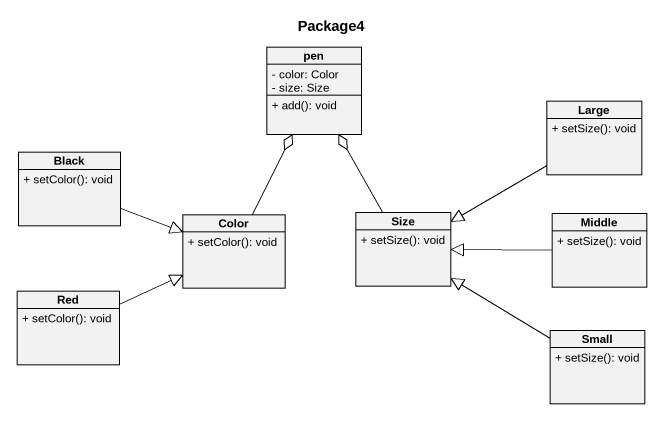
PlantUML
@startuml
title Package4
hide circle
hide empty members
skinparam classAttributeIconSize 0
class pen {
  - color: Color
  - size: Size
  + add(): void
}
class Large {
  + setSize(): void
}
class Black {
  + setColor(): void
}
class Size {
  + setSize(): void
}
class Middle {
  + setSize(): void
}
class Color {
  + setColor(): void
}
class Red {
  + setColor(): void
}
class Small {
  + setSize(): void
}
Large -left-|> Size
Black -right-|> Color
Size -up-o pen
Middle -left-|> Size
Color -up-o pen
Red -right-|> Color
Small -up-|> Size
@enduml
